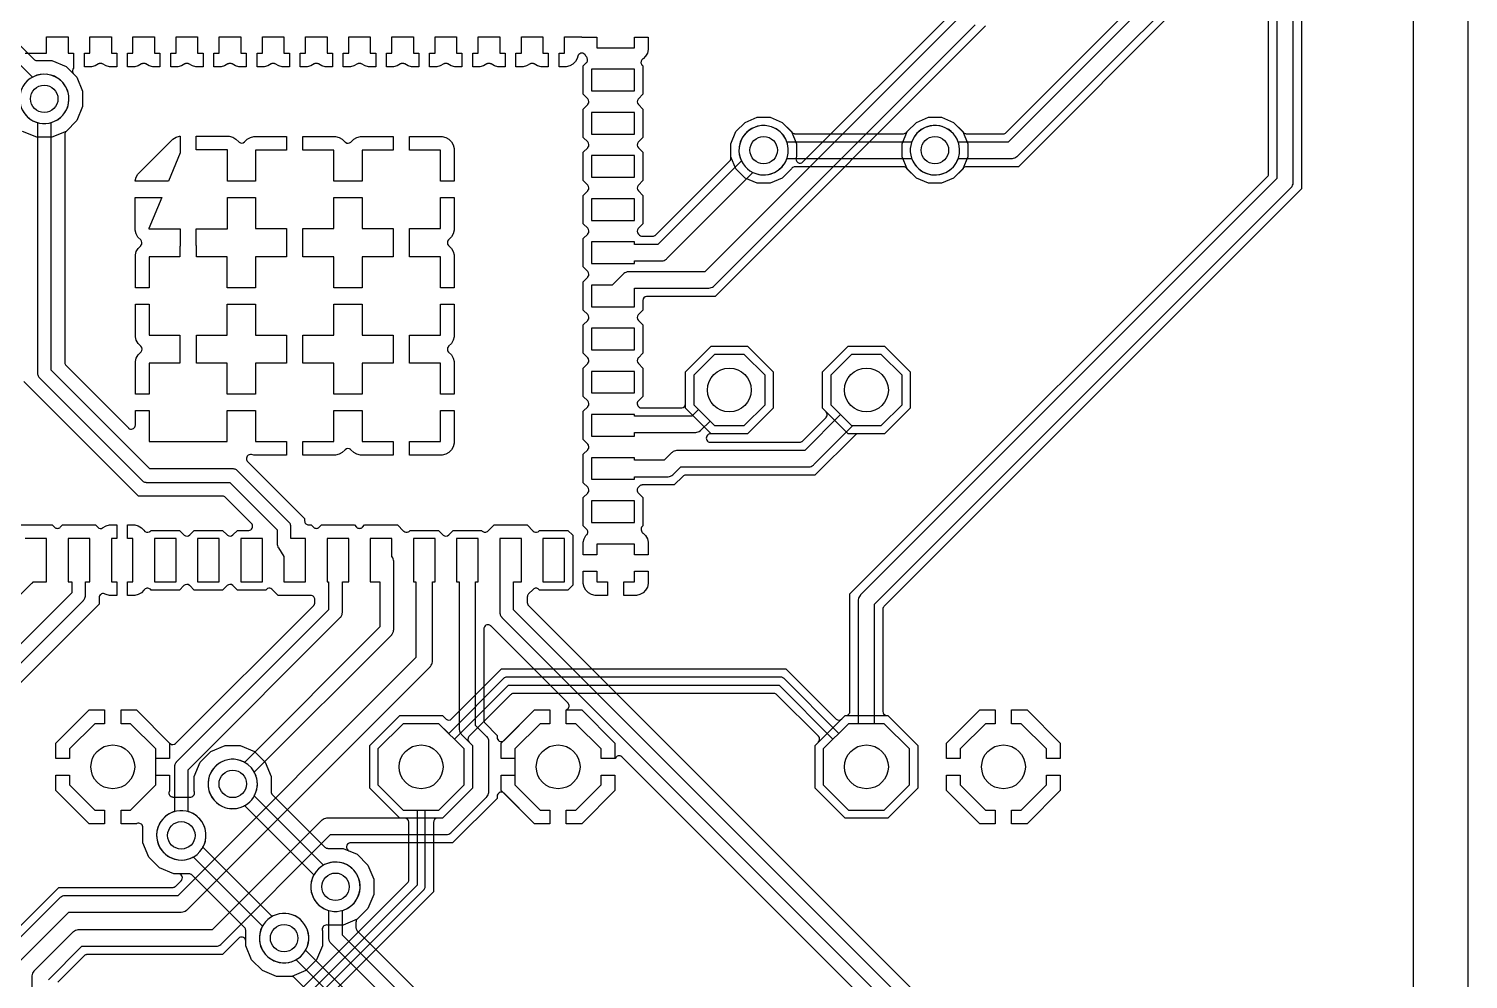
# Model space of a CAD drawing. Header units: millimetres. Extents: x 1.3 to 44.8, y 11.4 to 81.9.
# Drawn here: x 18.13 to 44.81, y 50.04 to 67.66 of the extents above; entities that cross this region are included whole.
import ezdxf

# ---------------------------------------------------------------- set-up
doc = ezdxf.new("R2010")
doc.units = ezdxf.units.MM

msp = doc.modelspace()

# ---------------------------------------------------------------- linework, layer by layer
at = {"layer": '16_copper'}
for points in [[(18.004, 66.56, 1), (18.826, 66.155), (18.849, 66.21, 0.668178), (18.212, 66.768), (18.194, 66.758), (16.917, 68.035)], [(17.866, 67.445), (18.22, 67.091), (18.227, 67.086), (18.234, 67.08, 0.087651), (18.258, 67.07), (18.266, 67.07), (18.274, 67.069), (18.556, 67.069), (18.818, 66.96), (19.018, 66.76), (19.126, 66.499), (19.126, 66.216), (19.018, 65.955), (18.818, 65.755), (18.556, 65.646), (18.274, 65.646), (18.012, 65.755)], [(19.634, 46.31), (25.149, 51.825), (25.154, 51.832), (25.16, 51.838, 0.087651), (25.17, 51.863), (25.17, 51.87), (25.171, 51.879), (25.171, 52.946), (25.171, 52.952, 0.392588), (25.095, 53.023), (25.005, 53.023), (24.448, 53.58), (24.448, 54.37), (25.005, 54.927), (25.795, 54.927), (25.858, 54.864), (25.863, 54.861, 0.39257), (25.966, 54.864), (26.737, 55.635), (26.893, 55.791), (32.162, 55.791), (33.089, 54.864), (33.094, 54.861, 0.392527), (33.197, 54.864), (33.26, 54.927), (34.05, 54.927), (34.607, 54.37), (34.607, 53.58), (34.05, 53.023), (33.26, 53.023), (32.703, 53.58), (32.703, 54.37), (32.766, 54.433), (32.769, 54.438, 0.39257), (32.766, 54.541), (31.995, 55.312), (31.988, 55.317), (31.982, 55.322, 0.087651), (31.957, 55.332), (31.95, 55.333), (31.941, 55.334), (27.114, 55.334), (27.105, 55.333), (27.097, 55.332, 0.087654), (27.072, 55.322), (27.067, 55.317), (27.06, 55.312), (26.289, 54.541), (26.286, 54.536, 0.39257), (26.289, 54.433), (26.352, 54.37), (26.352, 53.58), (25.795, 53.023), (25.705, 53.023), (25.699, 53.022, 0.392588), (25.629, 52.946), (25.629, 51.658), (19.957, 45.987)], [(19.739, 45.984), (25.454, 51.699), (25.459, 51.705), (25.464, 51.712, 0.087651), (25.474, 51.736), (25.475, 51.744), (25.476, 51.753), (25.476, 53.175), (25.731, 53.175), (26.2, 53.644), (26.2, 54.306), (26.02, 54.487), (27.019, 55.486), (32.036, 55.486), (33.035, 54.487), (32.855, 54.306), (32.855, 53.644), (33.324, 53.175), (33.986, 53.175), (34.455, 53.644), (34.455, 54.306), (33.986, 54.775), (33.324, 54.775), (33.143, 54.595), (32.121, 55.616), (32.115, 55.621), (32.108, 55.627, 0.087651), (32.084, 55.637), (32.076, 55.638), (32.068, 55.639), (26.988, 55.639), (26.979, 55.637), (26.971, 55.637, 0.087654), (26.946, 55.627), (26.941, 55.622), (26.934, 55.616), (25.912, 54.595), (25.731, 54.775), (25.069, 54.775), (24.6, 54.306), (24.6, 53.644), (25.069, 53.175), (25.324, 53.175), (25.324, 51.784), (19.653, 46.114)]]:
    msp.add_lwpolyline(points, format="xyb", dxfattribs=at)
msp.add_lwpolyline([(43.794, 12.522), (43.794, 67.945)], dxfattribs=at)
for points in [[(31.629, 64.795), (31.405, 64.888), (31.233, 65.06), (31.14, 65.284), (31.14, 65.526), (31.233, 65.75), (31.405, 65.922), (31.629, 66.015), (31.871, 66.015), (32.095, 65.922), (32.269, 65.748), (32.27, 65.746), (32.275, 65.738, 0.155365), (32.314, 65.713), (32.324, 65.711), (32.332, 65.71, 0.007957), (32.334, 65.71), (34.341, 65.71), (34.342, 65.71), (34.344, 65.71, 0.203178), (34.4, 65.739), (34.406, 65.748), (34.58, 65.922), (34.804, 66.015), (35.046, 66.015), (35.27, 65.922), (35.442, 65.75), (35.535, 65.526), (35.535, 65.284), (35.442, 65.06), (35.27, 64.888), (35.046, 64.795), (34.804, 64.795), (34.58, 64.888), (34.406, 65.062), (34.405, 65.064), (34.4, 65.072, 0.155365), (34.361, 65.097), (34.351, 65.099), (34.343, 65.1, 0.007957), (34.341, 65.1), (32.334, 65.1), (32.333, 65.1), (32.331, 65.1, 0.203178), (32.275, 65.071), (32.269, 65.062), (32.095, 64.888), (31.871, 64.795)], [(31.839, 64.956, 0.264713), (32.182, 65.253), (34.493, 65.253), (34.514, 65.202, 1), (35.336, 65.608), (35.306, 65.66, 0.617657), (34.493, 65.557), (32.182, 65.557), (32.161, 65.608, 1), (31.339, 65.202), (31.369, 65.15, 0.267948), (31.78, 64.948)], [(22.719, 50.089), (22.457, 50.197), (22.257, 50.397), (22.149, 50.659), (22.149, 50.941), (22.148, 50.949), (22.147, 50.958, 0.087654), (22.137, 50.982), (22.132, 50.988), (22.126, 50.995), (21.15, 51.971), (21.143, 51.977), (21.136, 51.982, 0.087651), (21.112, 51.992), (21.104, 51.993), (21.096, 51.994), (20.814, 51.994), (20.552, 52.102), (20.352, 52.302), (20.244, 52.564), (20.244, 52.859), (20.243, 52.862), (20.244, 52.865, 0.430671), (20.13, 52.926), (20.124, 52.921), (19.837, 52.921), (19.837, 53.175), (20.016, 53.175), (20.485, 53.644), (20.485, 53.823), (20.739, 53.823), (20.739, 53.536), (20.739, 53.535), (20.734, 53.529, 0.481349), (20.78, 53.419), (20.789, 53.418), (20.796, 53.416, 0.015801), (20.801, 53.416), (21.096, 53.416), (21.097, 53.416, 0.473713), (21.202, 53.495), (21.2, 53.504), (21.198, 53.511, 0.015078), (21.196, 53.516), (21.196, 53.516), (21.196, 53.799), (21.305, 54.06), (21.505, 54.26), (21.766, 54.369), (22.049, 54.369), (22.31, 54.26), (22.51, 54.06), (22.619, 53.799), (22.619, 53.517), (22.62, 53.511), (22.62, 53.506), (22.62, 53.504), (22.621, 53.5, 0.01577), (22.622, 53.495), (22.625, 53.488), (22.626, 53.486), (22.626, 53.485), (22.628, 53.479, 0.015774), (22.631, 53.475), (22.636, 53.47), (22.641, 53.463), (23.618, 52.486), (23.625, 52.481), (23.631, 52.475, 0.087651), (23.656, 52.465), (23.663, 52.465), (23.672, 52.464), (23.954, 52.464), (24.215, 52.355), (24.415, 52.155), (24.524, 51.894), (24.524, 51.611), (24.415, 51.35), (24.215, 51.15), (23.954, 51.041), (23.671, 51.041), (23.671, 51.041, 0.481017), (23.566, 50.962), (23.568, 50.954), (23.569, 50.946, 0.013545), (23.571, 50.942), (23.571, 50.941), (23.571, 50.659), (23.463, 50.397), (23.263, 50.197), (23.001, 50.089)], [(23.902, 51.303, 1), (23.723, 52.202), (23.665, 52.186), (23.61, 52.163), (23.592, 52.153), (22.308, 53.437), (22.318, 53.455, 1), (21.497, 53.86), (21.474, 53.805, 0.668178), (22.11, 53.247), (22.128, 53.257), (23.412, 51.973), (23.402, 51.955, 0.577348), (23.842, 51.295)], [(22.949, 50.351, 1), (22.771, 51.249), (22.713, 51.234), (22.657, 51.211), (22.639, 51.2), (21.355, 52.484), (21.366, 52.502, 1), (20.544, 52.908), (20.521, 52.852, 0.668178), (21.158, 52.294), (21.176, 52.305), (22.46, 51.021), (22.449, 51.003, 0.577348), (22.89, 50.343)]]:
    msp.add_lwpolyline(points, format="xyb", close=True, dxfattribs=at)
for points in [[(30.778, 60.147), (30.302, 60.623), (30.302, 61.297), (30.778, 61.773), (31.452, 61.773), (31.928, 61.297), (31.928, 60.623), (31.452, 60.147)], [(33.318, 60.147), (32.842, 60.623), (32.842, 61.297), (33.318, 61.773), (33.992, 61.773), (34.468, 61.297), (34.468, 60.623), (33.992, 60.147)], [(31.775, 60.686), (31.775, 61.234), (31.389, 61.62), (30.841, 61.62), (30.455, 61.234), (30.455, 60.686), (30.841, 60.3), (31.389, 60.3)], [(34.315, 60.686), (34.315, 61.234), (33.929, 61.62), (33.381, 61.62), (32.995, 61.234), (32.995, 60.686), (33.381, 60.3), (33.929, 60.3)], [(18.631, 54.127), (18.631, 54.412), (19.248, 55.029), (19.533, 55.029), (19.533, 54.775), (19.354, 54.775), (18.885, 54.306), (18.885, 54.127)], [(20.485, 54.127), (20.485, 54.306), (20.016, 54.775), (19.837, 54.775), (19.837, 55.029), (20.122, 55.029), (20.739, 54.412), (20.739, 54.127)], [(26.886, 54.127), (26.886, 54.412), (27.503, 55.029), (27.788, 55.029), (27.788, 54.775), (27.609, 54.775), (27.14, 54.306), (27.14, 54.127)], [(28.74, 54.127), (28.74, 54.306), (28.271, 54.775), (28.092, 54.775), (28.092, 55.029), (28.377, 55.029), (28.994, 54.412), (28.994, 54.127)], [(35.141, 54.127), (35.141, 54.412), (35.758, 55.029), (36.043, 55.029), (36.043, 54.775), (35.864, 54.775), (35.395, 54.306), (35.395, 54.127)], [(36.995, 54.127), (36.995, 54.306), (36.526, 54.775), (36.347, 54.775), (36.347, 55.029), (36.632, 55.029), (37.249, 54.412), (37.249, 54.127)], [(19.248, 52.921), (18.631, 53.538), (18.631, 53.823), (18.885, 53.823), (18.885, 53.644), (19.354, 53.175), (19.533, 53.175), (19.533, 52.921)], [(27.503, 52.921), (26.886, 53.538), (26.886, 53.823), (27.14, 53.823), (27.14, 53.644), (27.609, 53.175), (27.788, 53.175), (27.788, 52.921)], [(28.092, 52.921), (28.092, 53.175), (28.271, 53.175), (28.74, 53.644), (28.74, 53.823), (28.994, 53.823), (28.994, 53.538), (28.377, 52.921)], [(35.758, 52.921), (35.141, 53.538), (35.141, 53.823), (35.395, 53.823), (35.395, 53.644), (35.864, 53.175), (36.043, 53.175), (36.043, 52.921)], [(36.347, 52.921), (36.347, 53.175), (36.526, 53.175), (36.995, 53.644), (36.995, 53.823), (37.249, 53.823), (37.249, 53.538), (36.632, 52.921)]]:
    msp.add_lwpolyline(points, close=True, dxfattribs=at)
at = {"layer": '1_copper'}
for points in [[(41.263, 74.257), (41.263, 64.878), (33.547, 57.163), (33.544, 57.158), (33.539, 57.154, 0.153125), (33.503, 57.071), (33.503, 57.055), (33.503, 54.775), (33.324, 54.775), (32.855, 54.306), (32.855, 53.644), (33.324, 53.175), (33.986, 53.175), (34.455, 53.644), (34.455, 54.306), (33.986, 54.775), (33.807, 54.775), (33.807, 56.992), (41.523, 64.708), (41.527, 64.712), (41.531, 64.716, 0.153125), (41.567, 64.8), (41.568, 64.815), (41.568, 74.32)], [(40.806, 70.078), (36.285, 65.557), (35.357, 65.557), (35.336, 65.608, 1), (34.514, 65.202), (34.544, 65.15, 0.267948), (34.955, 64.948), (35.014, 64.956, 0.264713), (35.357, 65.253), (36.348, 65.253), (36.354, 65.253), (36.36, 65.253, 0.153128), (36.445, 65.287), (36.456, 65.297), (41.066, 69.907)], [(35.865, 67.712), (30.848, 62.695), (29.586, 62.695), (29.581, 62.695, 0.392588), (29.51, 62.619), (29.51, 62.442), (29.427, 62.359), (29.424, 62.354, 0.39257), (29.427, 62.251), (29.51, 62.168), (29.51, 61.642), (29.427, 61.559), (29.424, 61.554, 0.39257), (29.427, 61.451), (29.51, 61.368), (29.51, 60.842), (29.428, 60.76), (29.427, 60.758), (29.424, 60.756, 0.54841), (29.461, 60.633), (29.47, 60.631), (29.477, 60.63, 0.015781), (29.482, 60.63), (30.226, 60.63), (30.232, 60.631, 0.392588), (30.302, 60.706), (30.302, 61.297), (30.778, 61.773), (31.452, 61.773), (31.928, 61.297), (31.928, 60.623), (31.452, 60.147), (30.765, 60.147), (30.756, 60.146), (30.748, 60.145, 0.085304), (30.723, 60.135), (30.723, 60.135), (30.718, 60.13), (30.711, 60.125), (30.707, 60.121, 0.573036), (30.741, 59.994), (30.749, 59.993), (30.756, 59.991, 0.015883), (30.761, 59.991), (32.417, 59.991), (32.425, 59.992), (32.433, 59.993, 0.087654), (32.458, 60.003), (32.464, 60.008), (32.47, 60.014), (32.907, 60.45), (32.911, 60.455, 0.392527), (32.907, 60.558), (32.842, 60.623), (32.842, 61.297), (33.318, 61.773), (33.992, 61.773), (34.468, 61.297), (34.468, 60.623), (33.992, 60.147), (33.498, 60.147), (33.489, 60.146), (33.481, 60.145, 0.087654), (33.456, 60.135), (33.451, 60.13), (33.444, 60.125), (32.701, 59.382), (30.307, 59.382), (30.298, 59.38), (30.29, 59.38, 0.087654), (30.265, 59.369), (30.26, 59.365), (30.253, 59.359), (30.094, 59.2), (29.5, 59.2), (29.492, 59.199), (29.483, 59.198, 0.071454), (29.459, 59.188), (29.453, 59.183), (29.446, 59.178), (29.427, 59.159, 0.414214), (29.427, 59.051), (29.51, 58.968), (29.51, 58.442), (29.497, 58.429, 0.438835), (29.513, 58.309), (29.514, 58.308), (29.561, 58.261), (29.595, 58.203), (29.612, 58.138), (29.612, 57.907), (29.358, 57.907), (29.358, 58.105), (28.658, 58.105), (28.658, 57.907), (28.404, 57.907), (28.404, 58.138), (28.421, 58.203), (28.455, 58.261), (28.467, 58.273, 0.414239), (28.467, 58.381), (28.405, 58.442), (28.405, 58.968), (28.488, 59.051), (28.492, 59.056, 0.39257), (28.488, 59.159), (28.405, 59.242), (28.405, 59.768), (28.488, 59.851), (28.492, 59.856, 0.39257), (28.488, 59.959), (28.405, 60.042), (28.405, 60.568), (28.488, 60.651), (28.492, 60.656, 0.39257), (28.488, 60.759), (28.405, 60.842), (28.405, 61.368), (28.488, 61.451), (28.492, 61.456, 0.39257), (28.488, 61.559), (28.405, 61.642), (28.405, 62.168), (28.488, 62.251), (28.492, 62.256, 0.39257), (28.488, 62.359), (28.405, 62.442), (28.405, 62.968), (28.488, 63.051), (28.492, 63.056, 0.39257), (28.488, 63.159), (28.405, 63.242), (28.405, 63.768), (28.488, 63.851), (28.492, 63.856, 0.39257), (28.488, 63.959), (28.405, 64.042), (28.405, 64.568), (28.488, 64.651), (28.492, 64.656, 0.39257), (28.488, 64.759), (28.405, 64.842), (28.405, 65.368), (28.488, 65.451), (28.492, 65.456, 0.39257), (28.488, 65.559), (28.405, 65.642), (28.405, 66.168), (28.488, 66.251), (28.492, 66.256, 0.39257), (28.488, 66.359), (28.405, 66.442), (28.405, 66.968), (28.467, 67.029), (28.468, 67.031), (28.469, 67.032), (28.47, 67.034, 0.089602), (28.484, 67.057), (28.485, 67.062, 0.140056), (28.481, 67.115), (28.479, 67.12, 0.044846), (28.467, 67.137), (28.455, 67.149), (28.445, 67.166, 0.572921), (28.314, 67.167), (28.31, 67.159), (28.307, 67.152, 0.010713), (28.305, 67.147), (28.295, 67.107), (28.261, 67.049), (28.214, 67.002), (28.156, 66.968), (28.091, 66.951), (27.958, 66.951), (27.958, 67.205), (28.058, 67.205), (28.058, 67.505), (28.371, 67.505), (28.373, 67.505, 0.051003), (28.388, 67.503), (28.658, 67.503), (28.658, 67.305), (29.358, 67.305), (29.358, 67.503), (29.612, 67.503), (29.612, 67.272), (29.595, 67.207), (29.561, 67.149), (29.514, 67.102), (29.513, 67.101, 0.410324), (29.484, 66.998), (29.488, 66.993), (29.491, 66.988, 0.0194), (29.497, 66.981), (29.51, 66.968), (29.51, 66.442), (29.427, 66.359), (29.424, 66.354, 0.39257), (29.427, 66.251), (29.51, 66.168), (29.51, 65.642), (29.427, 65.559), (29.424, 65.554, 0.39257), (29.427, 65.451), (29.51, 65.368), (29.51, 64.842), (29.427, 64.759), (29.424, 64.754, 0.39257), (29.427, 64.651), (29.51, 64.568), (29.51, 64.042), (29.427, 63.959), (29.424, 63.954, 0.392569), (29.427, 63.851), (29.446, 63.832, 0.12007), (29.484, 63.812), (29.492, 63.811), (29.5, 63.81), (29.692, 63.81), (29.701, 63.811), (29.709, 63.812, 0.087654), (29.734, 63.822), (29.739, 63.827), (29.746, 63.832), (31.121, 65.207), (31.122, 65.209), (31.123, 65.21, 0.20317), (31.143, 65.27), (31.14, 65.28), (31.14, 65.526), (31.233, 65.75), (31.405, 65.922), (31.629, 66.015), (31.871, 66.015), (32.095, 65.922), (32.267, 65.75), (32.36, 65.526), (32.36, 65.284), (32.354, 65.271, 0.820672), (32.479, 65.188), (35.182, 67.891)], [(35.408, 67.902), (30.659, 63.153), (29.253, 63.153), (29.247, 63.152), (29.242, 63.152, 0.153128), (29.157, 63.118), (29.145, 63.108), (28.942, 62.905), (28.558, 62.905), (28.558, 62.505), (29.358, 62.505), (29.358, 62.848), (30.722, 62.848), (30.727, 62.848), (30.733, 62.848, 0.153128), (30.818, 62.882), (30.83, 62.892), (35.668, 67.731)], [(41.72, 67.945), (41.72, 64.689), (33.982, 56.951), (33.977, 56.944), (33.972, 56.938, 0.087651), (33.962, 56.913), (33.961, 56.906), (33.96, 56.897), (33.96, 55.004), (33.961, 54.998, 0.274649), (34.005, 54.934), (34.01, 54.933, 0.062793), (34.036, 54.927), (34.05, 54.927), (34.607, 54.37), (34.607, 53.58), (34.05, 53.023), (33.26, 53.023), (32.703, 53.58), (32.703, 54.37), (33.26, 54.927), (33.274, 54.927, 0.414214), (33.35, 55.004), (33.35, 57.181), (41.088, 64.919), (41.093, 64.926), (41.099, 64.933, 0.087651), (41.109, 64.957), (41.109, 64.964), (41.111, 64.973), (41.111, 67.945)], [(39.373, 67.999), (36.676, 65.301), (36.475, 65.1), (35.509, 65.1), (35.508, 65.1), (35.506, 65.1, 0.203171), (35.45, 65.071), (35.445, 65.062), (35.27, 64.888), (35.046, 64.795), (34.804, 64.795), (34.58, 64.888), (34.408, 65.06), (34.315, 65.284), (34.315, 65.526), (34.408, 65.75), (34.58, 65.922), (34.804, 66.015), (35.046, 66.015), (35.27, 65.922), (35.444, 65.748), (35.446, 65.746), (35.45, 65.738, 0.155276), (35.489, 65.713), (35.499, 65.711), (35.507, 65.71, 0.007865), (35.509, 65.71), (36.191, 65.71), (36.199, 65.711), (36.208, 65.712, 0.087654), (36.232, 65.722), (36.238, 65.727), (36.244, 65.732), (38.403, 67.891)], [(18.058, 67.205), (18.458, 67.205), (18.458, 67.505), (18.858, 67.505), (18.858, 67.205), (18.958, 67.205), (18.958, 66.928), (18.954, 66.925, 0.315127), (18.945, 66.838), (18.95, 66.831), (18.954, 66.824, 0.015772), (18.957, 66.821), (19.018, 66.76), (19.126, 66.499), (19.126, 66.216), (19.018, 65.955), (18.818, 65.755), (18.813, 65.748), (18.808, 65.742, 0.087651), (18.798, 65.717), (18.797, 65.71), (18.796, 65.701), (18.796, 61.467), (18.797, 61.458), (18.798, 61.45, 0.087654), (18.808, 61.426), (18.813, 61.42), (18.818, 61.413), (19.974, 60.258), (19.976, 60.256), (19.978, 60.254, 0.54841), (20.101, 60.291), (20.102, 60.299), (20.104, 60.307, 0.01577), (20.104, 60.311), (20.104, 60.578), (20.358, 60.578), (20.358, 60.005), (21.808, 60.005), (21.808, 60.578), (22.333, 60.578), (22.333, 60.005), (22.905, 60.005), (22.905, 59.751), (22.299, 59.751), (22.258, 59.762, 0.663356), (22.172, 59.651), (22.178, 59.643), (22.182, 59.637, 0.009565), (22.184, 59.635), (22.311, 59.508), (23.241, 58.578), (23.241, 58.535, 0.414214), (23.317, 58.459), (23.363, 58.459), (23.404, 58.418, 0.414222), (23.512, 58.418), (23.553, 58.459), (24.163, 58.459), (24.204, 58.418, 0.414222), (24.312, 58.418), (24.353, 58.459), (24.963, 58.459), (25.076, 58.346), (25.08, 58.343, 0.294787), (25.162, 58.332), (25.167, 58.334, 0.048071), (25.184, 58.346), (25.195, 58.357), (25.721, 58.357), (25.804, 58.274), (25.809, 58.271, 0.39257), (25.912, 58.274), (25.995, 58.357), (26.521, 58.357), (26.532, 58.346, 0.414231), (26.64, 58.346), (26.753, 58.459), (27.363, 58.459), (27.476, 58.346), (27.48, 58.343, 0.294787), (27.562, 58.332), (27.567, 58.334, 0.048071), (27.584, 58.346), (27.595, 58.357), (28.121, 58.357), (28.21, 58.268), (28.21, 57.342), (28.121, 57.253), (27.595, 57.253), (27.584, 57.264, 0.414231), (27.476, 57.264), (27.391, 57.179), (27.386, 57.172), (27.38, 57.165, 0.087664), (27.37, 57.141), (27.37, 57.134), (27.368, 57.125), (27.368, 57.022), (27.369, 57.016), (27.369, 57.012), (27.37, 57.009), (27.37, 57.005, 0.01577), (27.372, 57), (27.375, 56.993), (27.376, 56.991), (27.376, 56.99), (27.378, 56.985, 0.015774), (27.381, 56.981), (27.386, 56.975), (27.391, 56.968), (41.656, 42.703)], [(13.77, 46.828), (18.682, 51.74), (20.797, 51.74), (20.806, 51.741), (20.814, 51.742, 0.087664), (20.839, 51.752), (20.844, 51.757), (20.851, 51.762), (20.953, 51.864), (20.954, 51.866), (20.957, 51.868, 0.54841), (20.919, 51.991), (20.911, 51.992), (20.904, 51.994, 0.015781), (20.899, 51.994), (20.814, 51.994), (20.552, 52.102), (20.352, 52.302), (20.244, 52.564), (20.244, 52.859), (20.243, 52.862), (20.244, 52.865, 0.430671), (20.13, 52.926), (20.124, 52.921), (19.837, 52.921), (19.837, 53.175), (20.016, 53.175), (20.485, 53.644), (20.485, 54.306), (20.016, 54.775), (19.837, 54.775), (19.837, 55.029), (20.122, 55.029), (20.742, 54.409), (20.747, 54.405, 0.39257), (20.85, 54.409), (23.409, 56.968), (23.414, 56.975), (23.42, 56.981, 0.01577), (23.422, 56.985), (23.424, 56.991), (23.425, 56.992), (23.425, 56.994), (23.429, 57.001, 0.015767), (23.43, 57.006), (23.43, 57.01, 0.013824), (23.431, 57.017), (23.431, 57.022), (23.431, 57.075, 0.414214), (23.355, 57.151), (22.753, 57.151), (22.64, 57.264), (22.635, 57.267, 0.294787), (22.554, 57.278), (22.549, 57.276, 0.048071), (22.532, 57.264), (22.521, 57.253), (21.995, 57.253), (21.912, 57.336), (21.907, 57.339, 0.39257), (21.804, 57.336), (21.721, 57.253), (21.195, 57.253), (21.112, 57.336), (21.107, 57.339, 0.39257), (21.004, 57.336), (20.921, 57.253), (20.395, 57.253), (20.382, 57.266, 0.438835), (20.262, 57.25), (20.261, 57.249), (20.214, 57.202), (20.156, 57.168), (20.091, 57.151), (19.958, 57.151), (19.958, 57.405), (20.058, 57.405), (20.058, 58.205), (19.958, 58.205), (19.958, 58.459), (20.091, 58.459), (20.156, 58.442), (20.214, 58.408), (20.261, 58.361), (20.262, 58.36, 0.410324), (20.365, 58.332), (20.37, 58.336), (20.375, 58.338, 0.0194), (20.382, 58.344), (20.395, 58.357), (20.921, 58.357), (21.004, 58.274), (21.009, 58.271, 0.39257), (21.112, 58.274), (21.195, 58.357), (21.721, 58.357), (21.804, 58.274), (21.809, 58.271, 0.39257), (21.912, 58.274), (21.995, 58.357), (22.2, 58.357), (22.203, 58.358), (22.205, 58.358, 0.54841), (22.266, 58.471), (22.261, 58.478), (22.257, 58.484, 0.015772), (22.254, 58.487), (21.772, 58.969), (21.765, 58.974), (21.759, 58.98, 0.087651), (21.734, 58.99), (21.727, 58.99), (21.718, 58.992), (20.162, 58.992), (18.034, 61.12)], [(17.953, 58.459), (18.563, 58.459), (18.604, 58.418, 0.414222), (18.712, 58.418), (18.753, 58.459), (19.363, 58.459), (19.405, 58.417, 0.339463), (19.497, 58.405), (19.56, 58.442), (19.624, 58.459), (19.758, 58.459), (19.758, 58.205), (19.658, 58.205), (19.658, 57.405), (19.758, 57.405), (19.758, 57.151), (19.624, 57.151), (19.56, 57.168), (19.545, 57.177, 0.489016), (19.434, 57.131), (19.433, 57.124), (19.431, 57.117, 0.022003), (19.431, 57.111), (19.431, 56.992), (17.548, 55.11)], [(12.94, 45.352), (18.871, 51.283), (20.955, 51.283, 0.172369), (21.051, 51.317), (21.063, 51.327), (25.566, 55.83), (25.569, 55.835), (25.573, 55.838, 0.153125), (25.609, 55.922), (25.61, 55.938), (25.61, 57.405), (25.658, 57.405), (25.658, 58.205), (25.258, 58.205), (25.258, 57.405), (25.305, 57.405), (25.305, 56.001), (20.892, 51.587), (18.808, 51.587), (18.802, 51.587), (18.797, 51.587, 0.153128), (18.712, 51.553), (18.7, 51.543), (13.487, 46.33)], [(16.917, 56.108), (18.187, 57.378), (18.191, 57.382), (18.195, 57.386, 0.034179), (18.205, 57.4), (18.207, 57.405), (18.208, 57.405), (18.458, 57.405), (18.458, 58.205), (18.058, 58.205)], [(17.235, 55.155), (19.14, 57.06), (19.143, 57.064), (19.147, 57.068, 0.11143), (19.173, 57.118), (19.174, 57.125), (19.176, 57.135), (19.176, 57.144), (19.177, 57.15), (19.177, 57.405), (19.258, 57.405), (19.258, 58.205), (18.858, 58.205), (18.858, 57.405), (18.923, 57.405), (18.923, 57.203), (17.092, 55.372)], [(18.491, 50.026), (19.113, 50.648), (21.59, 50.648), (21.596, 50.648), (21.601, 50.648, 0.153128), (21.686, 50.682), (21.698, 50.692), (23.723, 52.718), (25.858, 52.718), (25.863, 52.718), (25.869, 52.718, 0.153128), (25.954, 52.752), (25.965, 52.762), (26.613, 53.41), (26.616, 53.414), (26.62, 53.418, 0.153125), (26.656, 53.502), (26.657, 53.517), (26.657, 54.433), (26.657, 54.438), (26.657, 54.444, 0.153128), (26.623, 54.529), (26.613, 54.54), (26.41, 54.743), (26.41, 57.405), (26.458, 57.405), (26.458, 58.205), (26.058, 58.205), (26.058, 57.405), (26.105, 57.405), (26.105, 54.68), (26.106, 54.674), (26.106, 54.668, 0.153128), (26.14, 54.584), (26.15, 54.572), (26.352, 54.37), (26.352, 53.58), (25.795, 53.023), (23.66, 53.023), (23.654, 53.022), (23.649, 53.022, 0.153128), (23.564, 52.988), (23.552, 52.978), (21.527, 50.952), (19.05, 50.952), (19.044, 50.952), (19.039, 50.952, 0.153128), (18.954, 50.918), (18.942, 50.908), (18.231, 50.197), (18.227, 50.192), (18.223, 50.188, 0.153125), (18.187, 50.104), (18.186, 50.089), (18.186, 45.976)], [(41.365, 42.635), (27.114, 56.885), (27.114, 57.405), (27.258, 57.405), (27.258, 58.205), (26.858, 58.205), (26.858, 57.405), (26.861, 57.405), (26.861, 56.833), (26.861, 56.827), (26.861, 56.822, 0.111436), (26.878, 56.768), (26.882, 56.763), (26.888, 56.754), (26.894, 56.748), (26.898, 56.743), (41.148, 42.492)], [(40.872, 42.41), (29.124, 54.157), (29.122, 54.159), (29.12, 54.161, 0.524417), (28.999, 54.129), (28.998, 54.127), (28.74, 54.127), (28.74, 54.306), (28.271, 54.775), (28.092, 54.775), (28.092, 55.033), (28.095, 55.034, 0.458574), (28.135, 55.143), (28.129, 55.149), (28.125, 55.156, 0.015772), (28.122, 55.159), (26.693, 56.588), (26.69, 56.59), (26.689, 56.592, 0.54841), (26.566, 56.555), (26.564, 56.547), (26.563, 56.539, 0.01577), (26.563, 56.535), (26.563, 54.838), (26.564, 54.829), (26.565, 54.821, 0.087654), (26.575, 54.796), (26.58, 54.791), (26.585, 54.784), (26.81, 54.559), (26.81, 54.519, 0.57289), (26.923, 54.453), (26.93, 54.458), (26.936, 54.462, 0.015772), (26.94, 54.465), (27.503, 55.029), (27.788, 55.029), (27.788, 54.775), (27.609, 54.775), (27.14, 54.306), (27.14, 53.644), (27.609, 53.175), (27.788, 53.175), (27.788, 52.921), (27.503, 52.921), (26.94, 53.485), (26.938, 53.486), (26.936, 53.488, 0.54841), (26.813, 53.451), (26.811, 53.443), (26.81, 53.435, 0.01577), (26.81, 53.431), (26.81, 53.391), (25.984, 52.565), (24.092, 52.565), (24.085, 52.564), (24.078, 52.564, 0.747774), (24.063, 52.419), (24.215, 52.355), (24.415, 52.155), (24.524, 51.894), (24.524, 51.611), (24.415, 51.35), (24.216, 51.15), (24.211, 51.143), (24.205, 51.137, 0.087651), (24.195, 51.112), (24.195, 51.105), (24.193, 51.096), (24.193, 50.989), (24.195, 50.981), (24.195, 50.972, 0.087654), (24.206, 50.948), (24.211, 50.942), (24.216, 50.935), (36.141, 39.011)], [(40.73, 34.062), (23.94, 50.853), (23.94, 51.313), (23.96, 51.319, 1), (23.665, 52.186), (23.61, 52.163, 0.66818), (23.665, 51.319), (23.686, 51.313), (23.686, 50.8), (23.686, 50.795), (23.686, 50.789, 0.111436), (23.703, 50.736), (23.707, 50.73), (23.713, 50.722), (23.719, 50.715), (23.723, 50.71), (40.513, 33.92)], [(38.825, 35.015), (23.26, 50.579), (23.271, 50.597, 1), (22.449, 51.003), (22.426, 50.947, 0.668178), (23.063, 50.389), (23.081, 50.4), (38.608, 34.872)], [(38.332, 34.79), (23.055, 50.066), (23.048, 50.072), (23.041, 50.077, 0.087651), (23.017, 50.087), (23.009, 50.088), (23.001, 50.089), (22.719, 50.089), (22.457, 50.197), (22.257, 50.397), (22.149, 50.659), (22.149, 50.744), (22.148, 50.747), (22.149, 50.749, 0.54841), (22.035, 50.81), (22.028, 50.805), (22.022, 50.801, 0.015772), (22.019, 50.798), (21.917, 50.696), (21.917, 50.696), (21.716, 50.495), (19.208, 50.495), (19.199, 50.494), (19.191, 50.493, 0.087654), (19.166, 50.483), (19.161, 50.478), (19.154, 50.473), (18.666, 49.985)]]:
    msp.add_lwpolyline(points, format="xyb", dxfattribs=at)
msp.add_lwpolyline([(43.794, 33.566), (43.794, 67.945)], dxfattribs=at)
for points in [[(19.158, 66.951), (19.158, 67.205), (19.258, 67.205), (19.258, 67.505), (19.658, 67.505), (19.658, 67.205), (19.758, 67.205), (19.758, 66.951), (19.624, 66.951), (19.56, 66.968), (19.496, 67.005), (19.489, 67.008), (19.482, 67.011, 0.16681), (19.433, 67.011), (19.427, 67.008), (19.42, 67.005), (19.356, 66.968), (19.291, 66.951)], [(19.958, 66.951), (19.958, 67.205), (20.058, 67.205), (20.058, 67.505), (20.458, 67.505), (20.458, 67.205), (20.558, 67.205), (20.558, 66.951), (20.424, 66.951), (20.36, 66.968), (20.296, 67.005), (20.289, 67.008), (20.282, 67.011, 0.166816), (20.233, 67.011), (20.227, 67.008), (20.22, 67.005), (20.156, 66.968), (20.091, 66.951)], [(20.758, 66.951), (20.758, 67.205), (20.858, 67.205), (20.858, 67.505), (21.258, 67.505), (21.258, 67.205), (21.358, 67.205), (21.358, 66.951), (21.224, 66.951), (21.16, 66.968), (21.096, 67.005), (21.089, 67.008), (21.082, 67.011, 0.166816), (21.033, 67.011), (21.027, 67.008), (21.02, 67.005), (20.956, 66.968), (20.891, 66.951)], [(21.558, 66.951), (21.558, 67.205), (21.658, 67.205), (21.658, 67.505), (22.058, 67.505), (22.058, 67.205), (22.158, 67.205), (22.158, 66.951), (22.024, 66.951), (21.96, 66.968), (21.896, 67.005), (21.889, 67.008), (21.882, 67.011, 0.16681), (21.833, 67.011), (21.827, 67.008), (21.82, 67.005), (21.756, 66.968), (21.691, 66.951)], [(22.358, 66.951), (22.358, 67.205), (22.458, 67.205), (22.458, 67.505), (22.858, 67.505), (22.858, 67.205), (22.958, 67.205), (22.958, 66.951), (22.824, 66.951), (22.76, 66.968), (22.696, 67.005), (22.689, 67.008), (22.682, 67.011, 0.16681), (22.633, 67.011), (22.627, 67.008), (22.62, 67.005), (22.556, 66.968), (22.491, 66.951)], [(23.158, 66.951), (23.158, 67.205), (23.258, 67.205), (23.258, 67.505), (23.658, 67.505), (23.658, 67.205), (23.758, 67.205), (23.758, 66.951), (23.624, 66.951), (23.56, 66.968), (23.496, 67.005), (23.489, 67.008), (23.482, 67.011, 0.16681), (23.433, 67.011), (23.427, 67.008), (23.42, 67.005), (23.356, 66.968), (23.291, 66.951)], [(23.958, 66.951), (23.958, 67.205), (24.058, 67.205), (24.058, 67.505), (24.458, 67.505), (24.458, 67.205), (24.558, 67.205), (24.558, 66.951), (24.424, 66.951), (24.36, 66.968), (24.296, 67.005), (24.289, 67.008), (24.282, 67.011, 0.16681), (24.233, 67.011), (24.227, 67.008), (24.22, 67.005), (24.156, 66.968), (24.091, 66.951)], [(24.758, 66.951), (24.758, 67.205), (24.858, 67.205), (24.858, 67.505), (25.258, 67.505), (25.258, 67.205), (25.358, 67.205), (25.358, 66.951), (25.224, 66.951), (25.16, 66.968), (25.096, 67.005), (25.089, 67.008), (25.082, 67.011, 0.16681), (25.033, 67.011), (25.027, 67.008), (25.02, 67.005), (24.956, 66.968), (24.891, 66.951)], [(25.558, 66.951), (25.558, 67.205), (25.658, 67.205), (25.658, 67.505), (26.058, 67.505), (26.058, 67.205), (26.158, 67.205), (26.158, 66.951), (26.024, 66.951), (25.96, 66.968), (25.896, 67.005), (25.889, 67.008), (25.882, 67.011, 0.16681), (25.833, 67.011), (25.827, 67.008), (25.82, 67.005), (25.756, 66.968), (25.691, 66.951)], [(26.358, 66.951), (26.358, 67.205), (26.458, 67.205), (26.458, 67.505), (26.858, 67.505), (26.858, 67.205), (26.958, 67.205), (26.958, 66.951), (26.824, 66.951), (26.76, 66.968), (26.696, 67.005), (26.689, 67.008), (26.682, 67.011, 0.166816), (26.633, 67.011), (26.627, 67.008), (26.62, 67.005), (26.556, 66.968), (26.491, 66.951)], [(27.158, 66.951), (27.158, 67.205), (27.258, 67.205), (27.258, 67.505), (27.658, 67.505), (27.658, 67.205), (27.758, 67.205), (27.758, 66.951), (27.624, 66.951), (27.56, 66.968), (27.496, 67.005), (27.489, 67.008), (27.482, 67.011, 0.16681), (27.433, 67.011), (27.427, 67.008), (27.42, 67.005), (27.356, 66.968), (27.291, 66.951)], [(23.258, 58.205), (22.987, 58.205), (22.987, 58.42), (22.986, 58.425), (22.987, 58.431, 0.111436), (22.97, 58.484), (22.965, 58.49), (22.96, 58.498), (22.954, 58.505), (22.95, 58.51), (21.997, 59.462), (21.993, 59.466), (21.989, 59.47, 0.11143), (21.94, 59.495), (21.933, 59.496), (21.923, 59.499), (21.914, 59.499), (21.908, 59.5), (20.373, 59.5), (18.542, 61.33), (18.542, 65.918), (18.562, 65.924, 1), (18.268, 66.791), (18.212, 66.768, 0.66818), (18.268, 65.924), (18.288, 65.918), (18.288, 61.278), (18.289, 61.272), (18.288, 61.267, 0.111436), (18.305, 61.213), (18.31, 61.208), (18.315, 61.199), (18.321, 61.193), (18.325, 61.188), (20.23, 59.283), (20.234, 59.279), (20.238, 59.275, 0.11143), (20.288, 59.25), (20.295, 59.249), (20.305, 59.246), (20.314, 59.246), (20.32, 59.245), (21.855, 59.245), (22.733, 58.367), (22.733, 58.103), (22.734, 58.096, 0.081485), (22.743, 58.056), (22.745, 58.048), (22.751, 58.039), (22.754, 58.032), (22.858, 57.876), (22.858, 57.405), (23.258, 57.405)], [(21.813, 64.83), (21.813, 65.407), (21.81, 65.41), (21.233, 65.41), (21.233, 65.664), (21.842, 65.664), (21.908, 65.646), (21.967, 65.612), (22.02, 65.559), (22.025, 65.556, 0.39257), (22.128, 65.559), (22.177, 65.608), (22.235, 65.642), (22.299, 65.659), (22.905, 65.659), (22.905, 65.405), (22.333, 65.405), (22.333, 64.832), (22.143, 64.832), (22.137, 64.832, 0.034815), (22.127, 64.83), (22.127, 64.83)], [(23.783, 64.832), (23.783, 65.405), (23.21, 65.405), (23.21, 65.659), (23.816, 65.659), (23.881, 65.642), (23.939, 65.608), (23.991, 65.556), (23.996, 65.552, 0.392552), (24.099, 65.556), (24.152, 65.608), (24.21, 65.642), (24.274, 65.659), (24.88, 65.659), (24.88, 65.405), (24.308, 65.405), (24.308, 64.832)], [(29.358, 63.353), (29.85, 63.353), (29.856, 63.353), (29.861, 63.353, 0.153128), (29.946, 63.387), (29.958, 63.397), (31.552, 64.992), (31.603, 64.971, 1), (31.897, 65.839), (31.839, 65.854, 0.61766), (31.337, 65.207), (29.787, 63.657), (29.358, 63.657), (29.358, 63.705), (28.558, 63.705), (28.558, 63.305), (29.358, 63.305)], [(20.104, 62.857), (20.104, 63.463), (20.121, 63.528), (20.155, 63.586), (20.204, 63.635), (20.207, 63.64, 0.392502), (20.204, 63.743), (20.151, 63.796), (20.117, 63.855), (20.099, 63.921), (20.099, 64.53), (20.592, 64.53), (20.353, 63.953), (20.356, 63.95), (20.933, 63.95), (20.933, 63.637), (20.933, 63.635, 0.049448), (20.93, 63.62), (20.93, 63.43), (20.358, 63.43), (20.358, 62.857)], [(21.808, 62.857), (21.808, 63.43), (21.235, 63.43), (21.235, 63.62), (21.234, 63.625, 0.034815), (21.233, 63.636), (21.233, 63.636), (21.233, 63.95), (21.81, 63.95), (21.813, 63.953), (21.813, 64.53), (22.126, 64.53), (22.128, 64.53, 0.051003), (22.143, 64.528), (22.333, 64.528), (22.333, 63.955), (22.905, 63.955), (22.905, 63.43), (22.333, 63.43), (22.333, 62.857)], [(25.758, 62.857), (25.758, 63.43), (25.185, 63.43), (25.185, 63.955), (25.758, 63.955), (25.758, 64.528), (26.012, 64.528), (26.012, 63.922), (25.995, 63.857), (25.961, 63.799), (25.908, 63.746), (25.905, 63.742, 0.392527), (25.908, 63.639), (25.961, 63.586), (25.995, 63.528), (26.012, 63.463), (26.012, 62.857)], [(20.104, 60.882), (20.104, 61.488), (20.121, 61.553), (20.155, 61.611), (20.207, 61.664), (20.211, 61.668, 0.392552), (20.207, 61.771), (20.155, 61.824), (20.121, 61.882), (20.104, 61.947), (20.104, 62.553), (20.358, 62.553), (20.358, 61.98), (20.93, 61.98), (20.93, 61.455), (20.358, 61.455), (20.358, 60.882)], [(25.758, 60.882), (25.758, 61.455), (25.185, 61.455), (25.185, 61.98), (25.758, 61.98), (25.758, 62.553), (26.012, 62.553), (26.012, 61.947), (25.995, 61.882), (25.961, 61.824), (25.908, 61.771), (25.905, 61.767, 0.392552), (25.908, 61.664), (25.961, 61.611), (25.995, 61.553), (26.012, 61.488), (26.012, 60.882)], [(29.358, 60.173), (30.48, 60.173), (30.486, 60.173), (30.491, 60.173, 0.153128), (30.576, 60.207), (30.588, 60.217), (30.756, 60.385), (30.841, 60.3), (31.389, 60.3), (31.775, 60.686), (31.775, 61.234), (31.389, 61.62), (30.841, 61.62), (30.455, 61.234), (30.455, 60.686), (30.54, 60.601), (30.417, 60.477), (29.358, 60.477), (29.358, 60.505), (28.558, 60.505), (28.558, 60.105), (29.358, 60.105)], [(29.358, 59.353), (29.967, 59.353), (29.973, 59.353), (29.979, 59.353, 0.153128), (30.064, 59.387), (30.075, 59.397), (30.212, 59.534), (32.574, 59.534), (32.58, 59.535), (32.586, 59.534, 0.153128), (32.671, 59.568), (32.682, 59.579), (33.403, 60.3), (33.929, 60.3), (34.315, 60.686), (34.315, 61.234), (33.929, 61.62), (33.381, 61.62), (32.995, 61.234), (32.995, 60.686), (33.177, 60.504), (32.511, 59.839), (30.149, 59.839), (30.143, 59.838), (30.137, 59.838, 0.153128), (30.053, 59.805), (30.041, 59.794), (29.904, 59.657), (29.358, 59.657), (29.358, 59.705), (28.558, 59.705), (28.558, 59.305), (29.358, 59.305)], [(24.274, 59.751), (24.21, 59.768), (24.152, 59.802), (24.099, 59.854), (24.095, 59.858, 0.392552), (23.991, 59.854), (23.939, 59.802), (23.881, 59.768), (23.816, 59.751), (23.21, 59.751), (23.21, 60.005), (23.783, 60.005), (23.783, 60.578), (24.308, 60.578), (24.308, 60.005), (24.88, 60.005), (24.88, 59.751)], [(21.044, 52.256, 0.767326), (21.102, 53.139), (21.082, 53.144), (21.082, 53.922), (23.902, 56.743), (23.906, 56.747), (23.91, 56.751, 0.11143), (23.935, 56.8), (23.936, 56.807), (23.939, 56.817), (23.939, 56.826), (23.94, 56.833), (23.94, 57.405), (24.058, 57.405), (24.058, 58.205), (23.658, 58.205), (23.658, 57.405), (23.686, 57.405), (23.686, 56.885), (20.865, 54.065), (20.862, 54.061), (20.858, 54.057, 0.11143), (20.832, 54.007), (20.831, 54), (20.829, 53.99), (20.829, 53.981), (20.828, 53.975), (20.828, 53.144), (20.808, 53.139, 0.876975), (20.985, 52.248)], [(21.997, 53.208, 0.493144), (22.318, 53.86), (22.308, 53.878), (24.855, 56.425), (24.858, 56.429), (24.862, 56.433, 0.11143), (24.888, 56.483), (24.889, 56.49), (24.891, 56.5), (24.891, 56.509), (24.892, 56.515), (24.892, 57.785), (24.892, 57.786), (24.892, 57.788, 0.168018), (24.863, 57.865), (24.858, 57.871), (24.858, 58.205), (24.458, 58.205), (24.458, 57.405), (24.638, 57.405), (24.638, 56.568), (22.128, 54.058), (22.11, 54.068, 1), (21.705, 53.247), (21.76, 53.224, 0.098491), (21.937, 53.2)]]:
    msp.add_lwpolyline(points, format="xyb", close=True, dxfattribs=at)
for points in [[(29.358, 66.905), (28.558, 66.905), (28.558, 66.505), (29.358, 66.505)], [(29.358, 66.105), (28.558, 66.105), (28.558, 65.705), (29.358, 65.705)], [(20.099, 64.83), (20.099, 64.839), (20.117, 64.905), (20.151, 64.964), (20.744, 65.557), (20.744, 65.557), (20.799, 65.612), (20.858, 65.646), (20.924, 65.664), (20.933, 65.664), (20.933, 65.355), (20.716, 64.83)], [(25.758, 64.832), (25.758, 65.405), (25.185, 65.405), (25.185, 65.659), (25.791, 65.659), (25.856, 65.642), (25.914, 65.608), (25.961, 65.561), (25.995, 65.503), (26.012, 65.438), (26.012, 64.832)], [(29.358, 65.305), (28.558, 65.305), (28.558, 64.905), (29.358, 64.905)], [(23.783, 62.857), (23.783, 63.43), (23.21, 63.43), (23.21, 63.955), (23.783, 63.955), (23.783, 64.528), (24.308, 64.528), (24.308, 63.955), (24.88, 63.955), (24.88, 63.43), (24.308, 63.43), (24.308, 62.857)], [(29.358, 64.505), (28.558, 64.505), (28.558, 64.105), (29.358, 64.105)], [(21.808, 60.882), (21.808, 61.455), (21.235, 61.455), (21.235, 61.98), (21.808, 61.98), (21.808, 62.553), (22.333, 62.553), (22.333, 61.98), (22.905, 61.98), (22.905, 61.455), (22.333, 61.455), (22.333, 60.882)], [(23.783, 60.882), (23.783, 61.455), (23.21, 61.455), (23.21, 61.98), (23.783, 61.98), (23.783, 62.553), (24.308, 62.553), (24.308, 61.98), (24.88, 61.98), (24.88, 61.455), (24.308, 61.455), (24.308, 60.882)], [(29.358, 62.105), (28.558, 62.105), (28.558, 61.705), (29.358, 61.705)], [(29.358, 61.305), (28.558, 61.305), (28.558, 60.905), (29.358, 60.905)], [(25.185, 59.751), (25.185, 60.005), (25.758, 60.005), (25.758, 60.578), (26.012, 60.578), (26.012, 59.972), (25.995, 59.907), (25.961, 59.849), (25.914, 59.802), (25.856, 59.768), (25.791, 59.751)], [(29.358, 58.905), (28.558, 58.905), (28.558, 58.505), (29.358, 58.505)], [(20.858, 58.205), (20.458, 58.205), (20.458, 57.405), (20.858, 57.405)], [(21.658, 58.205), (21.258, 58.205), (21.258, 57.405), (21.658, 57.405)], [(22.458, 58.205), (22.058, 58.205), (22.058, 57.405), (22.458, 57.405)], [(28.058, 58.205), (27.658, 58.205), (27.658, 57.405), (28.058, 57.405)], [(28.624, 57.151), (28.56, 57.168), (28.502, 57.202), (28.455, 57.249), (28.421, 57.307), (28.404, 57.372), (28.404, 57.603), (28.658, 57.603), (28.658, 57.405), (28.855, 57.405), (28.855, 57.151)], [(29.16, 57.151), (29.16, 57.405), (29.358, 57.405), (29.358, 57.603), (29.612, 57.603), (29.612, 57.372), (29.595, 57.307), (29.561, 57.249), (29.514, 57.202), (29.456, 57.168), (29.391, 57.151)], [(18.631, 54.127), (18.631, 54.412), (19.248, 55.029), (19.533, 55.029), (19.533, 54.775), (19.354, 54.775), (18.885, 54.306), (18.885, 54.127)], [(35.141, 54.127), (35.141, 54.412), (35.758, 55.029), (36.043, 55.029), (36.043, 54.775), (35.864, 54.775), (35.395, 54.306), (35.395, 54.127)], [(36.995, 54.127), (36.995, 54.306), (36.526, 54.775), (36.347, 54.775), (36.347, 55.029), (36.632, 55.029), (37.249, 54.412), (37.249, 54.127)], [(26.2, 53.644), (26.2, 54.306), (25.731, 54.775), (25.069, 54.775), (24.6, 54.306), (24.6, 53.644), (25.069, 53.175), (25.731, 53.175)], [(19.248, 52.921), (18.631, 53.538), (18.631, 53.823), (18.885, 53.823), (18.885, 53.644), (19.354, 53.175), (19.533, 53.175), (19.533, 52.921)], [(28.092, 52.921), (28.092, 53.175), (28.271, 53.175), (28.74, 53.644), (28.74, 53.823), (28.994, 53.823), (28.994, 53.538), (28.377, 52.921)], [(35.758, 52.921), (35.141, 53.538), (35.141, 53.823), (35.395, 53.823), (35.395, 53.644), (35.864, 53.175), (36.043, 53.175), (36.043, 52.921)], [(36.347, 52.921), (36.347, 53.175), (36.526, 53.175), (36.995, 53.644), (36.995, 53.823), (37.249, 53.823), (37.249, 53.538), (36.632, 52.921)]]:
    msp.add_lwpolyline(points, close=True, dxfattribs=at)
at = {"layer": 'drills_PTH'}
for centre in [(31.115, 60.96), (33.655, 60.96), (19.685, 53.975), (25.4, 53.975), (27.94, 53.975), (33.655, 53.975), (36.195, 53.975)]:
    msp.add_circle(centre, 0.406, dxfattribs=at)
at = {"layer": 'drills_via_1_16'}
for centre in [(18.415, 66.358), (31.75, 65.405), (34.925, 65.405), (21.908, 53.658), (20.955, 52.705), (23.812, 51.753), (22.86, 50.8)]:
    msp.add_circle(centre, 0.254, dxfattribs=at)
at = {"layer": 'outline'}
msp.add_lwpolyline([(1.27, 11.43), (44.81, 11.43), (44.81, 81.915), (1.27, 81.915), (1.27, 11.43)], close=True, dxfattribs=at)

doc.saveas('drawing.dxf')
